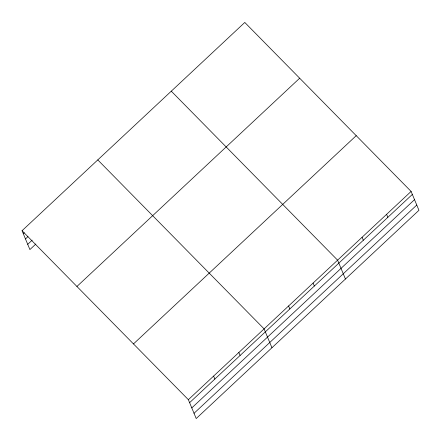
<?xml version="1.0" encoding="UTF-8"?>
<svg xmlns="http://www.w3.org/2000/svg" width="441" height="441" viewBox="0 0 441 441"><rect width="100%" height="100%" fill="white"/><g stroke="black" fill="none" stroke-linecap="round" stroke-linejoin="round"><path stroke-width="0.66" d="M22.05 230.709L244.788 22.452L411.1 191.427L418.95 210.291L196.212 418.548L188.362 399.689L22.05 230.709L29.9 249.573L35.842 244.016M23.296 233.697L24.283 232.771M25.473 238.939L27.948 236.624M27.722 244.331L32.176 240.169M76.932 286.474L299.671 78.217M133.48 343.925L356.218 135.668M188.362 399.689L411.1 191.427M189.602 402.677L412.341 194.415M191.785 407.914L414.523 199.652M194.029 413.311L416.767 205.048M171.284 91.177L337.597 260.157L345.446 279.015M97.781 159.907L264.093 328.881L271.943 347.74M386.597 214.337L387.843 217.325M362.1 237.247L363.34 240.235M313.093 283.061L314.339 286.049M288.596 305.971L289.836 308.959M238.851 352.48L240.091 355.468M213.604 376.085L214.85 379.073"/></g></svg>
